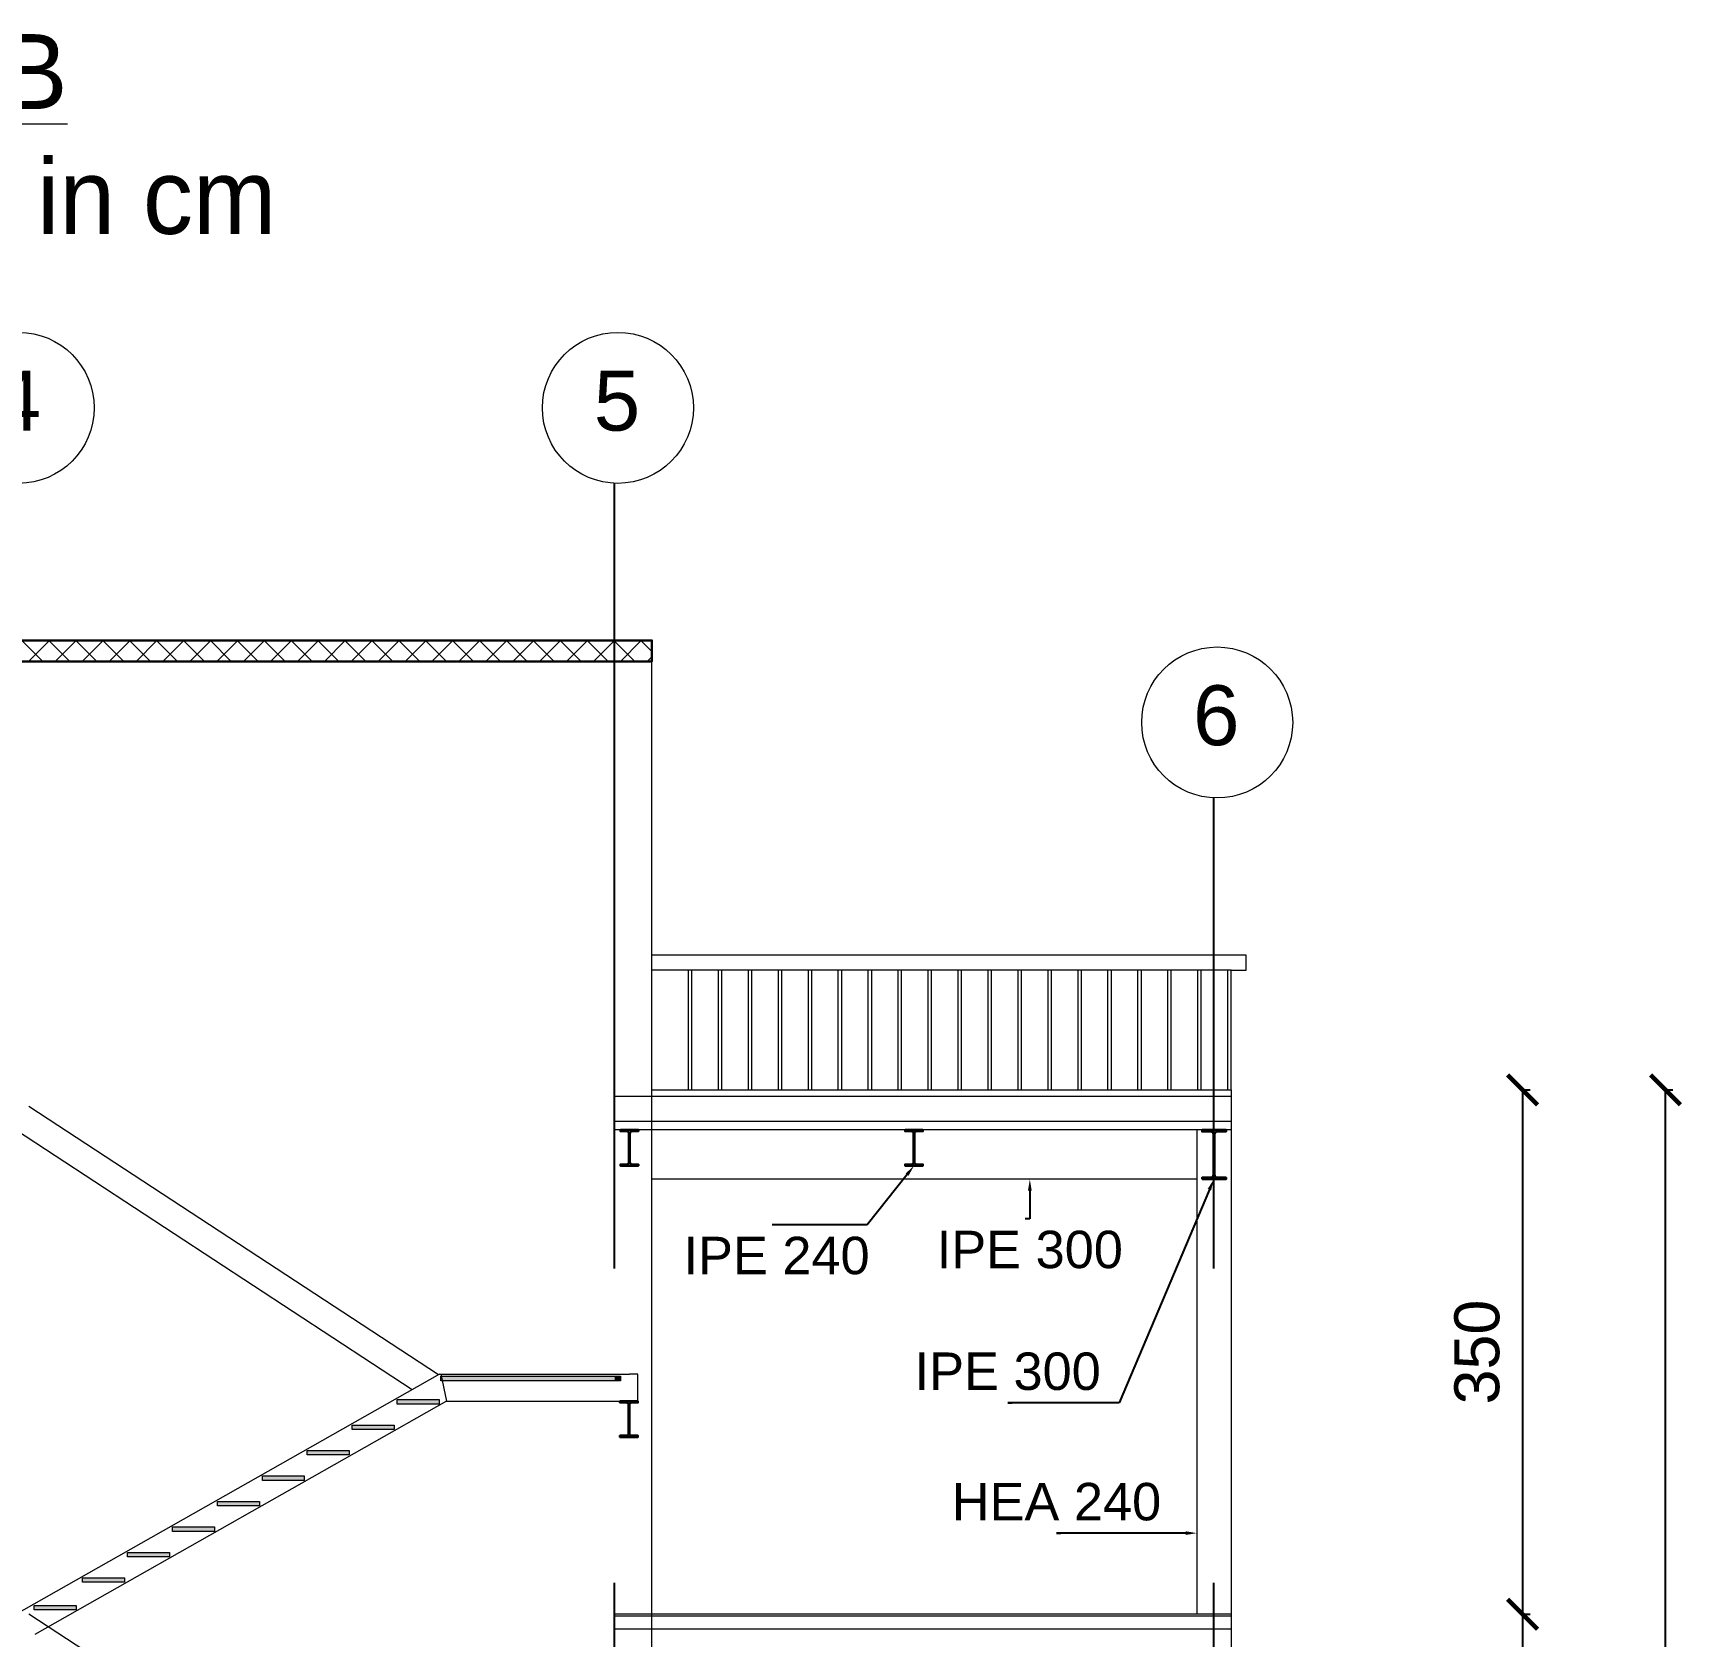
# Model space of a CAD drawing. Header units: millimetres. Extents: x 1415 to 3549, y 2194 to 4677.
# Drawn here: x 1867.79 to 1878.79, y 2281.53 to 2292.23 of the extents above; entities that cross this region are included whole.
import ezdxf
from ezdxf import colors
from ezdxf.entities.mleader import LeaderData, LeaderLine
from ezdxf.math import Vec2, Vec3

# ---------------------------------------------------------------- set-up
doc = ezdxf.new("R2010")
doc.units = ezdxf.units.MM
doc.linetypes.add('ACAD_ISO02W100', pattern=[15, 12, -3])
doc.layers.get('0').update_dxf_attribs({"plot": 0})
for name, color, linetype, lineweight in [('Layer3', 7, 'Continuous', 15), ('Layer4', 7, 'Continuous', 15), ('quote', 252, 'Continuous', 5), ('Setti', 5, 'Continuous', 30), ('staffe', 10, 'Continuous', 9)]:
    doc.layers.add(name, color=color, linetype=linetype, lineweight=lineweight)
doc.layers.add('linea tratteggiata', color=221, linetype='ACAD_ISO02W100')
doc.styles.get("Standard").update_dxf_attribs({"font": 'arial.ttf'})
doc.dimstyles.new('quote cm scala 200', dxfattribs={"dimtxt": 0.3, "dimasz": 0.2, "dimexe": 0.05, "dimexo": 0.0015, "dimgap": 0.15, "dimtad": 1, "dimdec": 0, "dimlfac": 100, "dimzin": 0, "dimdsep": 46, "dimtxsty": 'Standard', "dimblk": 'ARCHTICK', "dimcen": 0, "dimclre": 252, "dimadec": 0, "dimazin": 2, "dimtfac": 1, "dimtdec": 0, "dimtofl": 0, "dimtmove": 0, "dimatfit": 3, "dimfxl": 0.0035, "dimfxlon": 1, "dimtolj": 1, "dimtzin": 0, "dimarcsym": 0})

# ---------------------------------------------------------------- blocks, each defined once
blk = doc.blocks.new('_ArchTick')
at = {"color": 0, "linetype": 'ByBlock', "const_width": 0.15}
blk.add_lwpolyline([(-0.5, -0.5), (0.5, 0.5)], dxfattribs=at)
blk = doc.blocks.new('*D1423')
at = {"layer": 'Defpoints', "color": 0, "transparency": 16777216}
for p in [(1875.784, 2281.671), (1877.729, 2281.671), (1875.784, 2278.171)]:
    blk.add_point(p, dxfattribs=at)
at = {"layer": 'quote', "color": 252, "lineweight": -2, "transparency": 16777216}
for p, q in [((1877.725, 2281.671), (1877.779, 2281.671)), ((1877.725, 2278.171), (1877.779, 2278.171))]:
    blk.add_line(p, q, dxfattribs=at)
at = {"layer": 'quote', "color": 0, "linetype": 'Continuous', "lineweight": -2, "transparency": 16777216}
blk.add_line((1877.729, 2278.171), (1877.729, 2281.671), dxfattribs=at)
at = {"layer": 'quote', "color": 0, "lineweight": -2, "transparency": 16777216, "xscale": 0.2, "yscale": 0.2, "zscale": 0.2}
for p, rotation in [((1877.729, 2281.671), 90), ((1877.729, 2278.171), 270)]:
    blk.add_blockref('_ArchTick', p, dxfattribs=dict(at, rotation=rotation))
at = {"layer": 'quote', "color": 0, "transparency": 16777216, "insert": (1877.425, 2279.921), "char_height": 0.3, "attachment_point": 5, "rotation": 90}
blk.add_mtext('\\A1;350', dxfattribs=at)
blk = doc.blocks.new('*D1424')
at = {"layer": 'Defpoints', "color": 0, "transparency": 16777216}
for p in [(1875.784, 2285.171), (1877.729, 2285.171), (1875.784, 2281.671)]:
    blk.add_point(p, dxfattribs=at)
at = {"layer": 'quote', "color": 252, "lineweight": -2, "transparency": 16777216}
for p, q in [((1877.725, 2285.171), (1877.779, 2285.171)), ((1877.725, 2281.671), (1877.779, 2281.671))]:
    blk.add_line(p, q, dxfattribs=at)
at = {"layer": 'quote', "color": 0, "linetype": 'Continuous', "lineweight": -2, "transparency": 16777216}
blk.add_line((1877.729, 2281.671), (1877.729, 2285.171), dxfattribs=at)
at = {"layer": 'quote', "color": 0, "lineweight": -2, "transparency": 16777216, "xscale": 0.2, "yscale": 0.2, "zscale": 0.2}
for p, rotation in [((1877.729, 2285.171), 90), ((1877.729, 2281.671), 270)]:
    blk.add_blockref('_ArchTick', p, dxfattribs=dict(at, rotation=rotation))
at = {"layer": 'quote', "color": 0, "transparency": 16777216, "insert": (1877.425, 2283.421), "char_height": 0.3, "attachment_point": 5, "rotation": 90}
blk.add_mtext('\\A1;350', dxfattribs=at)
blk = doc.blocks.new('*D1425')
at = {"layer": 'Defpoints', "color": 0, "transparency": 16777216}
for p in [(1877.729, 2285.171), (1878.682, 2285.171), (1875.784, 2274.671)]:
    blk.add_point(p, dxfattribs=at)
at = {"layer": 'quote', "color": 252, "lineweight": -2, "transparency": 16777216}
for p, q in [((1878.678, 2285.171), (1878.732, 2285.171)), ((1878.678, 2274.671), (1878.732, 2274.671))]:
    blk.add_line(p, q, dxfattribs=at)
at = {"layer": 'quote', "color": 0, "linetype": 'Continuous', "lineweight": -2, "transparency": 16777216}
blk.add_line((1878.682, 2274.671), (1878.682, 2285.171), dxfattribs=at)
at = {"layer": 'quote', "color": 0, "lineweight": -2, "transparency": 16777216, "xscale": 0.2, "yscale": 0.2, "zscale": 0.2}
for p, rotation in [((1878.682, 2285.171), 90), ((1878.682, 2274.671), 270)]:
    blk.add_blockref('_ArchTick', p, dxfattribs=dict(at, rotation=rotation))
at = {"layer": 'quote', "color": 0, "transparency": 16777216, "insert": (1878.379, 2279.921), "char_height": 0.3, "attachment_point": 5, "rotation": 90}
blk.add_mtext('\\A1;1050', dxfattribs=at)

msp = doc.modelspace()

# ---------------------------------------------------------------- hatches: boundary and pattern name
at = {"layer": 'Layer4', "transparency": 33554493}
h = msp.add_hatch(color=256, dxfattribs=at)
h.dxf.hatch_style = 1
h.paths.add_polyline_path([(1871.7069, 2284.6643), (1871.7069, 2284.6741), (1871.7488, 2284.6741, 0.4142136), (1871.7638, 2284.6891), (1871.7638, 2284.7843), (1871.7638, 2284.8795, 0.4142136), (1871.7488, 2284.8945), (1871.7069, 2284.8945), (1871.7069, 2284.9043), (1871.7669, 2284.9043), (1871.8269, 2284.9043), (1871.8269, 2284.8945), (1871.785, 2284.8945, 0.4142136), (1871.77, 2284.8795), (1871.77, 2284.7843), (1871.77, 2284.6891, 0.4142136), (1871.785, 2284.6741), (1871.8269, 2284.6741), (1871.8269, 2284.6643), (1871.7669, 2284.6643)])
h = msp.add_hatch(color=256, dxfattribs=at)
h.dxf.hatch_style = 1
h.paths.add_polyline_path([(1873.7262, 2284.6643), (1873.7262, 2284.6741), (1873.6843, 2284.6741, -0.4142136), (1873.6693, 2284.6891), (1873.6693, 2284.7843), (1873.6693, 2284.8795, -0.4142136), (1873.6843, 2284.8945), (1873.7262, 2284.8945), (1873.7262, 2284.9043), (1873.6662, 2284.9043), (1873.6062, 2284.9043), (1873.6062, 2284.8945), (1873.6481, 2284.8945, -0.4142136), (1873.6631, 2284.8795), (1873.6631, 2284.7843), (1873.6631, 2284.6891, -0.4142136), (1873.6481, 2284.6741), (1873.6062, 2284.6741), (1873.6062, 2284.6643), (1873.6662, 2284.6643)])
at = {"layer": 'Layer4', "true_color": 0x636466, "transparency": 33554687}
h = msp.add_hatch(color=251, dxfattribs=at)
h.dxf.hatch_style = 1
h.paths.add_polyline_path([(1875.7488, 2284.9043), (1875.6688, 2284.9043), (1875.5888, 2284.9043), (1875.5888, 2284.8928), (1875.6471, 2284.8928, -0.4142136), (1875.6651, 2284.8748), (1875.6651, 2284.7393), (1875.6651, 2284.6038, -0.4142136), (1875.6471, 2284.5858), (1875.5888, 2284.5858), (1875.5888, 2284.5743), (1875.6688, 2284.5743), (1875.7488, 2284.5743), (1875.7488, 2284.5858), (1875.6906, 2284.5858, -0.4142136), (1875.6726, 2284.6038), (1875.6726, 2284.7393), (1875.6726, 2284.8748, -0.4142136), (1875.6906, 2284.8928), (1875.7488, 2284.8928)])
at = {"layer": 'Layer4', "transparency": 33554687}
h = msp.add_hatch(color=0, dxfattribs=at)
h.dxf.hatch_style = 1
h.paths.add_polyline_path([(1868.074, 2281.6994), (1868.074, 2281.7292), (1867.794, 2281.7292), (1867.794, 2281.6994)])
h.paths.add_polyline_path([(1868.1168, 2281.9141), (1868.1168, 2281.8843), (1868.3968, 2281.8843), (1868.3968, 2281.9141)])
h.paths.add_polyline_path([(1868.6968, 2282.0543), (1868.6968, 2282.0841), (1868.4168, 2282.0841), (1868.4168, 2282.0543)])
h.paths.add_polyline_path([(1868.9968, 2282.2243), (1868.9968, 2282.2541), (1868.7168, 2282.2541), (1868.7168, 2282.2243)])
h.paths.add_polyline_path([(1869.2968, 2282.3943), (1869.2968, 2282.4241), (1869.0168, 2282.4241), (1869.0168, 2282.3943)])
h.paths.add_polyline_path([(1869.5968, 2282.5643), (1869.5968, 2282.5941), (1869.3168, 2282.5941), (1869.3168, 2282.5643)])
h.paths.add_polyline_path([(1869.8968, 2282.7343), (1869.8968, 2282.7641), (1869.6168, 2282.7641), (1869.6168, 2282.7343)])
h.paths.add_polyline_path([(1869.9168, 2282.9341), (1869.9168, 2282.9043), (1870.1968, 2282.9043), (1870.1968, 2282.9341)])
h.paths.add_polyline_path([(1870.2168, 2283.1041), (1870.2168, 2283.0743), (1870.4968, 2283.0743), (1870.4968, 2283.1041)])
h.paths.add_polyline_path([(1870.5068, 2283.2592), (1870.5068, 2283.2294), (1871.6672, 2283.2294), (1871.6672, 2283.2592)])
h = msp.add_hatch(color=0, dxfattribs=at)
h.dxf.hatch_style = 1
h.paths.add_polyline_path([(1871.7068, 2283.2592), (1871.6672, 2283.2592), (1871.6672, 2283.2294), (1871.7068, 2283.2294)])
at = {"layer": 'Layer4', "transparency": 33554493}
h = msp.add_hatch(color=256, dxfattribs=at)
h.dxf.hatch_style = 1
h.paths.add_polyline_path([(1871.7037, 2282.8532), (1871.7037, 2282.863), (1871.7456, 2282.863, 0.4142136), (1871.7606, 2282.878), (1871.7606, 2282.9732), (1871.7606, 2283.0684, 0.4142136), (1871.7456, 2283.0834), (1871.7037, 2283.0834), (1871.7037, 2283.0932), (1871.7637, 2283.0932), (1871.8237, 2283.0932), (1871.8237, 2283.0834), (1871.7818, 2283.0834, 0.4142136), (1871.7668, 2283.0684), (1871.7668, 2282.9732), (1871.7668, 2282.878, 0.4142136), (1871.7818, 2282.863), (1871.8237, 2282.863), (1871.8237, 2282.8532), (1871.7637, 2282.8532)])
at = {"layer": 'staffe'}
h = msp.add_hatch(dxfattribs=at)
h.set_pattern_fill('ANSI37', color=0, scale=0.04)
h.paths.add_polyline_path([(1871.9169, 2288.1708), (1867.6673, 2288.1708), (1867.6674, 2288.0308), (1871.9169, 2288.0308)])
h.paths.add_polyline_path([(1867.6673, 2288.1708), (1867.4169, 2288.1708), (1867.4169, 2288.0308), (1867.6674, 2288.0308)])

# ---------------------------------------------------------------- linework, layer by layer
at = {"layer": 'Layer3'}
msp.add_lwpolyline([(1875.7838, 2284.9043), (1871.6672, 2284.9043)], dxfattribs=at)
at = {"layer": 'Layer3', "lineweight": 30}
for points in [[(1871.77, 2284.6891), (1871.77, 2284.7843), (1871.77, 2284.8795, -0.4142136), (1871.785, 2284.8945), (1871.8269, 2284.8945), (1871.8269, 2284.9043), (1871.7669, 2284.9043), (1871.7069, 2284.9043), (1871.7069, 2284.8945), (1871.7488, 2284.8945, -0.4142136), (1871.7638, 2284.8795), (1871.7638, 2284.7843), (1871.7638, 2284.6891, -0.4142136), (1871.7488, 2284.6741), (1871.7069, 2284.6741), (1871.7069, 2284.6643), (1871.7669, 2284.6643), (1871.8269, 2284.6643), (1871.8269, 2284.6741), (1871.785, 2284.6741, -0.4142136)], [(1873.6631, 2284.6891), (1873.6631, 2284.7843), (1873.6631, 2284.8795, 0.4142136), (1873.6481, 2284.8945), (1873.6062, 2284.8945), (1873.6062, 2284.9043), (1873.6662, 2284.9043), (1873.7262, 2284.9043), (1873.7262, 2284.8945), (1873.6843, 2284.8945, 0.4142136), (1873.6693, 2284.8795), (1873.6693, 2284.7843), (1873.6693, 2284.6891, 0.4142136), (1873.6843, 2284.6741), (1873.7262, 2284.6741), (1873.7262, 2284.6643), (1873.6662, 2284.6643), (1873.6062, 2284.6643), (1873.6062, 2284.6741), (1873.6481, 2284.6741, 0.4142136)], [(1875.5888, 2284.5743), (1875.5888, 2284.5858), (1875.6471, 2284.5858, 0.4142136), (1875.6651, 2284.6038), (1875.6651, 2284.7393), (1875.6651, 2284.8748, 0.4142136), (1875.6471, 2284.8928), (1875.5888, 2284.8928), (1875.5888, 2284.9043), (1875.6688, 2284.9043), (1875.7488, 2284.9043), (1875.7488, 2284.8928), (1875.6906, 2284.8928, 0.4142136), (1875.6726, 2284.8748), (1875.6726, 2284.7393), (1875.6726, 2284.6038, 0.4142136), (1875.6906, 2284.5858), (1875.7488, 2284.5858), (1875.7488, 2284.5743), (1875.6688, 2284.5743)], [(1871.7668, 2282.878), (1871.7668, 2282.9732), (1871.7668, 2283.0684, -0.4142136), (1871.7818, 2283.0834), (1871.8237, 2283.0834), (1871.8237, 2283.0932), (1871.7637, 2283.0932), (1871.7037, 2283.0932), (1871.7037, 2283.0834), (1871.7456, 2283.0834, -0.4142136), (1871.7606, 2283.0684), (1871.7606, 2282.9732), (1871.7606, 2282.878, -0.4142136), (1871.7456, 2282.863), (1871.7037, 2282.863), (1871.7037, 2282.8532), (1871.7637, 2282.8532), (1871.8237, 2282.8532), (1871.8237, 2282.863), (1871.7818, 2282.863, -0.4142136)]]:
    msp.add_lwpolyline(points, format="xyb", close=True, dxfattribs=at)
at = {"layer": 'Layer3'}
for centre in [(1867.69, 2289.7235), (1871.69, 2289.7235), (1875.69, 2287.6235)]:
    msp.add_circle(centre, 0.5039, dxfattribs=at)
at = {"layer": 'Layer4'}
for p, q in [((1870.5068, 2283.2732), (1870.5464, 2283.0932)), ((1873.5855, 2281.6708), (1871.6672, 2281.6708)), ((1873.5855, 2281.6586), (1871.6672, 2281.6586)), ((1875.7838, 2281.6708), (1873.5855, 2281.6706)), ((1875.7838, 2281.6586), (1873.5855, 2281.6586))]:
    msp.add_line(p, q, dxfattribs=at)
for points in [[(1871.9169, 2274.4939), (1871.9169, 2288.0308), (1871.9169, 2288.0308)], [(1871.9169, 2285.1708), (1875.7838, 2285.1708)], [(1875.5169, 2285.1708), (1875.5169, 2285.1708)], [(1870.4922, 2283.2693), (1867.759, 2285.0605)], [(1871.6672, 2285.1294), (1875.7838, 2285.1294)], [(1871.6672, 2284.9043), (1871.6672, 2285.1294)], [(1875.7838, 2284.9594), (1871.6672, 2284.9594)], [(1870.3161, 2283.1695), (1867.6689, 2284.9043)], [(1870.4989, 2283.2732), (1867.5068, 2281.5776)], [(1870.4989, 2283.2732), (1871.7668, 2283.2732)], [(1871.8237, 2283.0932), (1871.8237, 2283.2592), (1871.8237, 2283.2592), (1871.8237, 2283.2732), (1871.7668, 2283.2732)], [(1870.5464, 2283.0932), (1867.7973, 2281.5354)], [(1870.2168, 2283.1041), (1870.4968, 2283.1041), (1870.4968, 2283.0741)], [(1870.5464, 2283.0932), (1871.7637, 2283.0932)], [(1869.9168, 2282.9341), (1870.1968, 2282.9341), (1870.1968, 2282.9041)], [(1869.6168, 2282.7641), (1869.8968, 2282.7641), (1869.8968, 2282.7341)], [(1869.3168, 2282.5941), (1869.5968, 2282.5941), (1869.5968, 2282.5641)], [(1869.0168, 2282.4241), (1869.2968, 2282.4241), (1869.2968, 2282.3941)], [(1868.7168, 2282.2541), (1868.9968, 2282.2541), (1868.9968, 2282.2241)], [(1868.4168, 2282.0841), (1868.6968, 2282.0841), (1868.6968, 2282.0541)], [(1868.1168, 2281.9141), (1868.3968, 2281.9141), (1868.3968, 2281.8841)], [(1870.4922, 2279.8809), (1867.759, 2281.6721)], [(1871.6672, 2281.5155), (1871.6672, 2281.6708)], [(1875.7838, 2281.5706), (1871.6672, 2281.5706)]]:
    msp.add_lwpolyline(points, dxfattribs=at)
at = {"layer": 'Layer4', "color": 1}
for points in [[(1875.5538, 2285.1708), (1875.5538, 2285.1708)], [(1875.7838, 2285.1708), (1875.7838, 2274.4939)], [(1875.5538, 2284.9043), (1875.5538, 2281.6708)]]:
    msp.add_lwpolyline(points, dxfattribs=at)
at = {"layer": 'Layer4', "color": 5}
msp.add_lwpolyline([(1875.5538, 2284.5743), (1871.9169, 2284.5743)], dxfattribs=at)
at = {"layer": 'Layer4'}
for points in [[(1870.5068, 2283.2592), (1871.7068, 2283.2592), (1871.7068, 2283.2294), (1870.5068, 2283.2294)], [(1870.2168, 2283.1041), (1870.4968, 2283.1041), (1870.4968, 2283.0743), (1870.2168, 2283.0743)], [(1869.9168, 2282.9341), (1870.1968, 2282.9341), (1870.1968, 2282.9043), (1869.9168, 2282.9043)], [(1869.6168, 2282.7641), (1869.8968, 2282.7641), (1869.8968, 2282.7343), (1869.6168, 2282.7343)], [(1869.3168, 2282.5941), (1869.5968, 2282.5941), (1869.5968, 2282.5643), (1869.3168, 2282.5643)], [(1869.0168, 2282.4241), (1869.2968, 2282.4241), (1869.2968, 2282.3943), (1869.0168, 2282.3943)], [(1868.7168, 2282.2541), (1868.9968, 2282.2541), (1868.9968, 2282.2243), (1868.7168, 2282.2243)], [(1868.4168, 2282.0841), (1868.6968, 2282.0841), (1868.6968, 2282.0543), (1868.4168, 2282.0543)], [(1868.1168, 2281.9141), (1868.3968, 2281.9141), (1868.3968, 2281.8843), (1868.1168, 2281.8843)]]:
    msp.add_lwpolyline(points, close=True, dxfattribs=at)
at = {"layer": 'linea tratteggiata', "ltscale": 0.7}
for points in [[(1871.6672, 2273.4797), (1871.6672, 2289.2202)], [(1875.6672, 2273.4797), (1875.6672, 2287.1202)]]:
    msp.add_lwpolyline(points, dxfattribs=at)
at = {"layer": 'quote'}
for points in [[(1875.7838, 2285.9708), (1875.8838, 2285.9708), (1875.8838, 2286.0708), (1871.9169, 2286.0708)], [(1875.7838, 2285.9708), (1871.9169, 2285.9708)], [(1872.1609, 2285.1707), (1872.1609, 2285.9708)], [(1872.1838, 2285.1708), (1872.1838, 2285.9708)], [(1872.3609, 2285.1707), (1872.3609, 2285.9708)], [(1872.3838, 2285.1708), (1872.3838, 2285.9708)], [(1872.5609, 2285.1707), (1872.5609, 2285.9708)], [(1872.5838, 2285.1708), (1872.5838, 2285.9708)], [(1872.7609, 2285.1707), (1872.7609, 2285.9708)], [(1872.7838, 2285.1708), (1872.7838, 2285.9708)], [(1872.9609, 2285.1707), (1872.9609, 2285.9708)], [(1872.9838, 2285.1708), (1872.9838, 2285.9708)], [(1873.1609, 2285.1707), (1873.1609, 2285.9708)], [(1873.1838, 2285.1708), (1873.1838, 2285.9708)], [(1873.3609, 2285.1707), (1873.3609, 2285.9708)], [(1873.3838, 2285.1708), (1873.3838, 2285.9708)], [(1873.5609, 2285.1707), (1873.5609, 2285.9708)], [(1873.5838, 2285.1708), (1873.5838, 2285.9708)], [(1873.7609, 2285.1707), (1873.7609, 2285.9708)], [(1873.7838, 2285.1708), (1873.7838, 2285.9708)], [(1873.9609, 2285.1707), (1873.9609, 2285.9708)], [(1873.9838, 2285.1708), (1873.9838, 2285.9708)], [(1874.1609, 2285.1707), (1874.1609, 2285.9708)], [(1874.1838, 2285.1708), (1874.1838, 2285.9708)], [(1874.3609, 2285.1707), (1874.3609, 2285.9708)], [(1874.3838, 2285.1708), (1874.3838, 2285.9708)], [(1874.5609, 2285.1707), (1874.5609, 2285.9708)], [(1874.5838, 2285.1708), (1874.5838, 2285.9708)], [(1874.7609, 2285.1707), (1874.7609, 2285.9708)], [(1874.7838, 2285.1708), (1874.7838, 2285.9708)], [(1874.9609, 2285.1707), (1874.9609, 2285.9708)], [(1874.9838, 2285.1708), (1874.9838, 2285.9708)], [(1875.1609, 2285.1707), (1875.1609, 2285.9708)], [(1875.1838, 2285.1708), (1875.1838, 2285.9708)], [(1875.3609, 2285.1707), (1875.3609, 2285.9708)], [(1875.3838, 2285.1708), (1875.3838, 2285.9708)], [(1875.5609, 2285.1707), (1875.5609, 2285.9708)], [(1875.5838, 2285.1708), (1875.5838, 2285.9708)], [(1875.7609, 2285.1707), (1875.7609, 2285.9708)], [(1875.7838, 2285.1708), (1875.7838, 2285.9708)], [(1867.794, 2281.7292), (1868.074, 2281.7292), (1868.074, 2281.6992)]]:
    msp.add_lwpolyline(points, dxfattribs=at)
msp.add_lwpolyline([(1867.794, 2281.7292), (1868.074, 2281.7292), (1868.074, 2281.6994), (1867.794, 2281.6994)], close=True, dxfattribs=at)
at = {"layer": 'Setti'}
msp.add_lwpolyline([(1867.4169, 2288.1708), (1871.9169, 2288.1708), (1871.9169, 2288.0308), (1867.4169, 2288.0308)], close=True, dxfattribs=at)

# ---------------------------------------------------------------- texts
at = {"layer": 'Layer3', "attachment_point": 1}
for s, width, insert, char_height in [('\\pxqc;{\\fBahnschrift Light|b0|i0|c0|p34;\\LSEZIONE  B-B   \\P\\lscala 1:200,Quote in cm}', 7.708413, (1861.9512, 2292.2185), 0.5), ('4', 0.046636, (1867.5283, 2289.9717), 0.4), ('5', 0.046636, (1871.5283, 2289.9717), 0.4), ('6', 0.046636, (1875.5283, 2287.8717), 0.4)]:
    msp.add_mtext_dynamic_manual_height_columns(s, width=width, gutter_width=12.5, heights=[0], dxfattribs=dict(at, insert=insert, char_height=char_height))

# ---------------------------------------------------------------- dimensions: what is measured, and where the dimension line sits
at = {"layer": 'quote'}
for base, p1, p2, picture, middle in [((1877.7286, 2285.1708), (1875.7838, 2281.6708), (1875.7838, 2285.1708), '*D1424', (1877.4253, 2283.4208)), ((1878.6819, 2285.1708), (1875.7838, 2274.6708), (1877.7286, 2285.1708), '*D1425', (1878.3788, 2279.9208)), ((1877.7286, 2281.6708), (1875.7838, 2278.1708), (1875.7838, 2281.6708), '*D1423', (1877.4253, 2279.9208))]:
    dim = msp.add_linear_dim(base=base, p1=p1, p2=p2, angle=90, dimstyle='quote cm scala 200', dxfattribs=at)
    dim.commit()
    dim.dimension.update_dxf_attribs({"geometry": picture, "text_midpoint": middle})

# ---------------------------------------------------------------- leaders
ml = msp.add_multileader_mtext('Standard', dxfattribs=at)
ml.set_content('IPE 240', color=256)
ml.set_leader_properties()
ml.build(insert=Vec2(0, 0))
ml.multileader.update_dxf_attribs({"text_attachment_direction": 1, "dogleg_length": 0.03, "arrow_head_size": 0.075})
ctx = ml.context
ctx.base_point, ctx.char_height, ctx.arrow_head_size, ctx.landing_gap_size, ctx.plane_origin = Vec3(1872.7489, 2283.8554), 0.25, 0.075, 0.08, Vec3(1873.6653, 2283.9352)
ctx.text_align_type = 1
notes = []
notes.append((ctx, [(1, (1, 1, 0), (1872.7489, 2284.2707), (-1, 0), 0.03, [(0, [(1873.6662, 2284.6643), (1873.3547, 2284.2707)], 0, [])])]))
ctx.mtext.insert, ctx.mtext.alignment, ctx.mtext.flow_direction = Vec3(1872.7489, 2284.1907), 2, 5
ml = msp.add_multileader_mtext('Standard', dxfattribs=at)
ml.set_content('IPE 300', color=256)
ml.set_leader_properties()
ml.build(insert=Vec2(0, 0))
ml.multileader.update_dxf_attribs({"text_attachment_direction": 1, "dogleg_length": 0.03, "arrow_head_size": 0.075})
ctx = ml.context
ctx.base_point, ctx.char_height, ctx.arrow_head_size, ctx.landing_gap_size, ctx.plane_origin = Vec3(1874.2917, 2283.0828), 0.25, 0.075, 0.08, Vec3(1875.6663, 2283.8452)
ctx.text_align_type = 1
notes.append((ctx, [(0, (1, 1, 0), (1874.2917, 2283.0828), (1, 0), 0.03, [(0, [(1875.6672, 2284.5743), (1875.0348, 2283.0828)], 0, [])])]))
ctx.mtext.insert, ctx.mtext.alignment, ctx.mtext.flow_direction = Vec3(1874.2917, 2283.4182), 2, 5
ml = msp.add_multileader_mtext('Standard', dxfattribs=at)
ml.set_content('IPE 300', color=256)
ml.set_leader_properties()
ml.build(insert=Vec2(0, 0))
ml.multileader.update_dxf_attribs({"text_attachment_direction": 1, "dogleg_length": 0.03, "arrow_head_size": 0.075})
ctx = ml.context
ctx.base_point, ctx.char_height, ctx.arrow_head_size, ctx.landing_gap_size, ctx.plane_origin = Vec3(1874.4393, 2283.8956), 0.25, 0.075, 0.08, Vec3(1874.4393, 2284.5743)
ctx.text_align_type = 1
notes.append((ctx, [(0, (1, 1, 0), (1874.4393, 2284.311), (-1, 0), 0.03, [(0, [(1874.4393, 2284.5743)], 0, [])])]))
ctx.mtext.insert, ctx.mtext.alignment, ctx.mtext.flow_direction = Vec3(1874.4393, 2284.231), 2, 5
ml = msp.add_multileader_mtext('Standard', dxfattribs=at)
ml.set_content('HEA 240', color=256)
ml.set_leader_properties()
ml.build(insert=Vec2(0, 0))
ml.multileader.update_dxf_attribs({"text_attachment_direction": 1, "dogleg_length": 0.03, "arrow_head_size": 0.075})
ctx = ml.context
ctx.base_point, ctx.char_height, ctx.arrow_head_size, ctx.landing_gap_size, ctx.plane_origin = Vec3(1874.6172, 2282.2124), 0.25, 0.075, 0.08, Vec3(1875.5538, 2282.2124)
ctx.text_align_type = 1
notes.append((ctx, [(0, (1, 1, 0), (1874.6172, 2282.2124), (1, 0), 0.03, [(0, [(1875.5538, 2282.2124)], 0, [])])]))
ctx.mtext.insert, ctx.mtext.alignment, ctx.mtext.flow_direction = Vec3(1874.6172, 2282.5477), 2, 5
for ctx, leaders in notes:
    for number, flags, end, landing, length, lines in leaders:
        leader = LeaderData()
        leader.index, (leader.has_last_leader_line, leader.has_dogleg_vector, leader.attachment_direction) = number, flags
        leader.last_leader_point, leader.dogleg_vector, leader.dogleg_length = Vec3(end), Vec3(landing), length
        for number, points, colour, breaks in lines:
            line = LeaderLine()
            line.index, line.vertices, line.color, line.breaks = number, Vec3.list(points), colors.encode_raw_color(colour), breaks
            leader.lines.append(line)
        ctx.leaders.append(leader)

doc.saveas('drawing.dxf')
